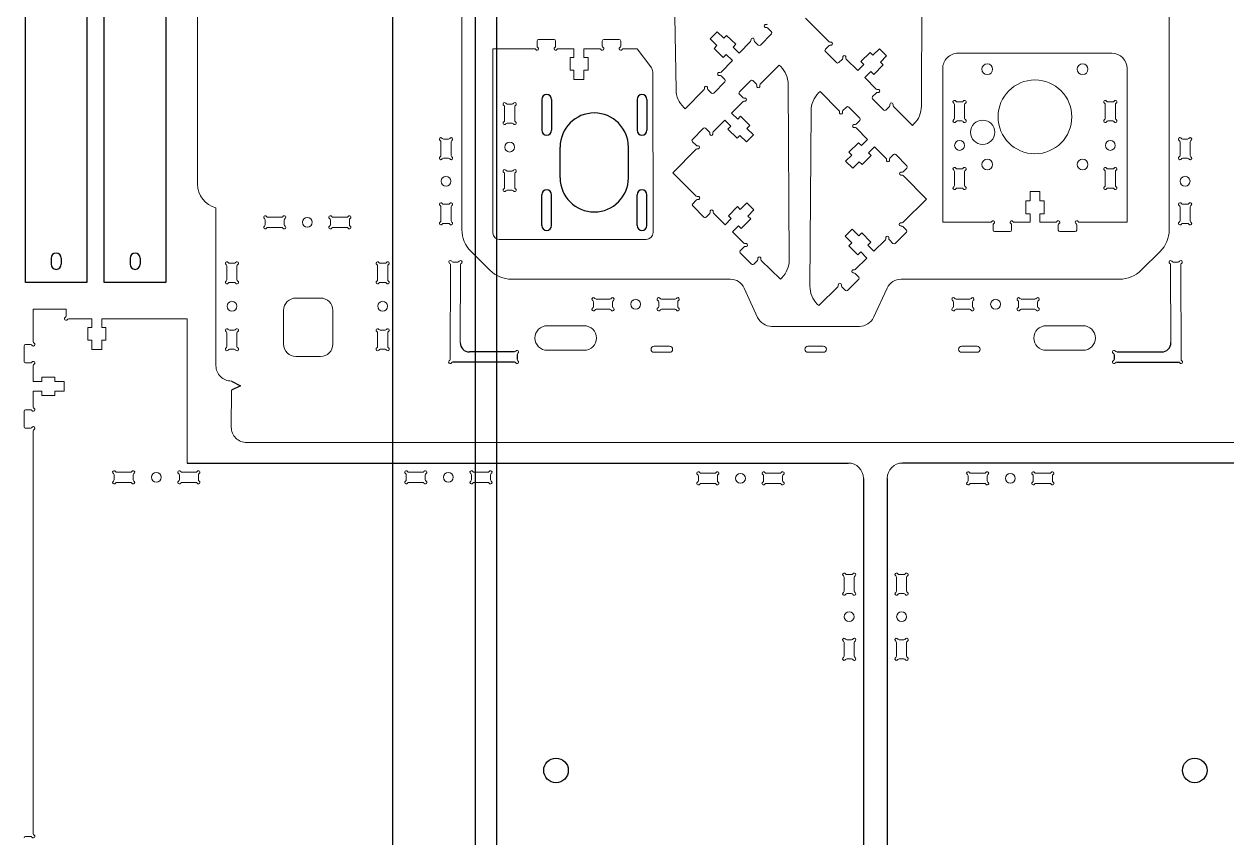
# Model space of a CAD drawing. Header units: millimetres. Extents: x 758 to 1394, y -402 to 605.
# Drawn here: x 771.6 to 1162.8, y 30.8 to 295.6 of the extents above; entities that cross this region are included whole.
import ezdxf

# ---------------------------------------------------------------- set-up
doc = ezdxf.new("R2010")
doc.units = ezdxf.units.MM
doc.layers.add('Layer0', color=7, linetype='Continuous', true_color=0xffffff)

msp = doc.modelspace()

# ---------------------------------------------------------------- linework, layer by layer
at = {"color": 7, "linetype": 'Continuous', "lineweight": 15}
for p, q in [((827.998, 526.695), (827.998, 243.537)), ((913.998, 491.441), (913.998, 228.693)), ((1143.998, 228.693), (1143.998, 491.441)), ((982.722, 331.246), (983.633, 274.205)), ((1063.413, 268.857), (1063.556, 325.905)), ((1025.756, 297.476), (1033.38, 289.814)), ((1014.606, 293.14), (1013.402, 294.307)), ((938.426, 290.039), (938.426, 288.405)), ((943.926, 290.539), (938.926, 290.539)), ((944.426, 288.405), (944.426, 290.039)), ((959.626, 290.039), (959.626, 288.405)), ((965.126, 290.539), (960.126, 290.539)), ((965.626, 288.405), (965.626, 290.039)), ((994.758, 290.709), (996.985, 293.008)), ((996.913, 288.622), (994.758, 290.709)), ((996.985, 293.008), (999.14, 290.921)), ((999.14, 290.921), (1000.079, 291.89)), ((1000.079, 291.89), (1003.096, 288.968)), ((1004.168, 286.051), (1007.862, 289.865)), ((1009.118, 289.885), (1010.323, 288.718)), ((1011.048, 288.73), (1014.618, 292.415)), ((937.56, 287.539), (923.994, 287.539)), ((923.994, 287.539), (924.053, 227.539)), ((950.426, 287.539), (945.292, 287.539)), ((950.426, 284.739), (950.426, 287.539)), ((953.626, 287.539), (953.626, 284.739)), ((958.76, 287.539), (953.626, 287.539)), ((971.026, 287.539), (966.492, 287.539)), ((975.422, 281.699), (971.026, 287.539)), ((995.974, 287.652), (996.913, 288.622)), ((998.991, 284.73), (995.974, 287.652)), ((999.93, 285.7), (998.991, 284.73)), ((1001.941, 283.752), (999.93, 285.7)), ((1003.096, 288.968), (1002.157, 287.999)), ((1002.157, 287.999), (1004.168, 286.051)), ((1032.186, 286.649), (1035.805, 283.012)), ((1033.377, 288.557), (1032.188, 287.374)), ((1043.754, 283.358), (1046.731, 286.32)), ((1046.731, 286.32), (1047.654, 285.393)), ((1047.654, 285.393), (1049.78, 287.508)), ((1049.78, 287.508), (1052.096, 285.181)), ((1125.335, 286.074), (1075.335, 286.074)), ((949.151, 284.739), (950.426, 284.739)), ((949.151, 280.539), (949.151, 284.739)), ((953.626, 284.739), (955.051, 284.739)), ((955.051, 284.739), (955.051, 280.539)), ((998.247, 279.938), (1001.941, 283.752)), ((1017.147, 282.205), (1010.991, 275.978)), ((1017.648, 281.71), (1017.147, 282.205)), ((1036.531, 283.01), (1037.719, 284.193)), ((1038.976, 284.189), (1042.692, 280.455)), ((1042.692, 280.455), (1044.676, 282.43)), ((1044.676, 282.43), (1043.754, 283.358)), ((1051.022, 282.266), (1047.915, 279.175)), ((1052.096, 285.181), (1050.099, 283.194)), ((1050.099, 283.194), (1051.022, 282.266)), ((950.426, 280.539), (949.151, 280.539)), ((950.426, 277.539), (950.426, 280.539)), ((953.626, 280.539), (953.626, 277.539)), ((955.051, 280.539), (953.626, 280.539)), ((976.144, 227.775), (976.026, 279.894)), ((999.472, 277.515), (998.267, 278.682)), ((1046.992, 280.103), (1045.007, 278.128)), ((1045.007, 278.128), (1048.723, 274.393)), ((1047.915, 279.175), (1046.992, 280.103)), ((1070.335, 281.074), (1070.335, 231.074)), ((1130.335, 231.074), (1130.335, 281.074)), ((953.626, 277.539), (950.426, 277.539)), ((986.635, 267.949), (992.728, 274.239)), ((993.984, 274.259), (995.188, 273.093)), ((995.914, 273.104), (999.483, 276.79)), ((1007.816, 277.145), (1004.209, 273.497)), ((1009.734, 275.971), (1008.542, 277.15)), ((1020.409, 218.872), (1020.085, 275.919)), ((1005.413, 270.336), (1001.68, 266.56)), ((1004.213, 272.772), (1005.406, 271.593)), ((1030.459, 273.637), (1029.957, 273.142)), ((1036.612, 267.407), (1030.459, 273.637)), ((1047.53, 271.228), (1051.148, 267.592)), ((1048.72, 273.137), (1047.531, 271.954)), ((1076.599, 270.234), (1075.031, 270.234)), ((1125.639, 270.234), (1124.071, 270.234)), ((927.856, 268.671), (927.856, 264.203)), ((930.29, 269.537), (928.722, 269.537)), ((931.156, 264.203), (931.156, 268.671)), ((986.13, 268.439), (986.635, 267.949)), ((1001.68, 266.56), (1003.671, 264.592)), ((1027.517, 267.353), (1027.162, 210.306)), ((1039.061, 268.577), (1037.868, 267.399)), ((1043.392, 264.923), (1039.787, 268.573)), ((1051.874, 267.59), (1053.062, 268.772)), ((1054.319, 268.769), (1060.495, 262.562)), ((1074.165, 269.368), (1074.165, 264.9)), ((1077.465, 264.9), (1077.465, 269.368)), ((1123.205, 269.368), (1123.205, 264.9)), ((1126.505, 264.9), (1126.505, 269.368)), ((928.722, 263.337), (930.29, 263.337)), ((999.43, 264.285), (995.696, 260.509)), ((1001.421, 262.316), (999.43, 264.285)), ((1000.472, 261.356), (1001.421, 262.316)), ((1003.671, 264.592), (1004.62, 265.552)), ((1004.62, 265.552), (1007.606, 262.599)), ((1007.606, 262.599), (1006.657, 261.639)), ((1042.194, 263.019), (1043.387, 264.197)), ((1060.495, 262.562), (1060.995, 263.059)), ((1075.031, 264.034), (1076.599, 264.034)), ((1124.071, 264.034), (1125.639, 264.034)), ((992.522, 261.677), (988.915, 258.029)), ((994.44, 260.502), (993.248, 261.681)), ((1003.458, 258.403), (1000.472, 261.356)), ((1004.407, 259.363), (1003.458, 258.403)), ((1006.541, 257.254), (1004.407, 259.363)), ((1008.791, 259.53), (1006.541, 257.254)), ((1006.657, 261.639), (1008.791, 259.53)), ((1045.888, 258.014), (1042.187, 261.762)), ((907.174, 257.275), (907.174, 252.807)), ((909.607, 258.141), (908.04, 258.141)), ((910.473, 252.807), (910.473, 257.275)), ((990.118, 254.867), (982.519, 247.181)), ((988.919, 257.303), (990.111, 256.124)), ((1039.859, 253.898), (1042.977, 256.977)), ((1042.977, 256.977), (1043.896, 256.046)), ((1043.896, 256.046), (1045.888, 258.014)), ((1048.196, 255.678), (1046.203, 253.71)), ((1051.897, 251.93), (1048.196, 255.678)), ((1147.524, 257.275), (1147.524, 252.807)), ((1149.957, 258.141), (1148.39, 258.141)), ((1150.823, 252.807), (1150.823, 257.275)), ((908.04, 251.941), (909.607, 251.941)), ((1038.773, 250.987), (1040.778, 252.967)), ((1041.081, 248.651), (1038.773, 250.987)), ((1040.778, 252.967), (1039.859, 253.898)), ((1043.215, 250.759), (1041.081, 248.651)), ((1044.134, 249.828), (1043.215, 250.759)), ((1047.123, 252.779), (1044.134, 249.828)), ((1046.203, 253.71), (1047.123, 252.779)), ((1054.347, 253.1), (1053.154, 251.922)), ((1058.678, 249.445), (1055.072, 253.096)), ((1148.39, 251.941), (1149.957, 251.941)), ((927.856, 246.874), (927.856, 242.406)), ((930.29, 247.74), (928.722, 247.74)), ((931.156, 242.406), (931.156, 246.874)), ((982.519, 247.181), (990.205, 239.582)), ((1057.48, 247.542), (1058.673, 248.72)), ((1074.165, 247.572), (1074.165, 243.104)), ((1076.599, 248.438), (1075.031, 248.438)), ((1077.465, 243.104), (1077.465, 247.572)), ((1123.205, 247.572), (1123.205, 243.104)), ((1125.639, 248.438), (1124.071, 248.438)), ((1126.505, 243.104), (1126.505, 247.572)), ((1065.067, 238.594), (1057.472, 246.285)), ((928.722, 241.54), (930.29, 241.54)), ((1075.031, 242.238), (1076.599, 242.238)), ((1098.735, 241.074), (1101.935, 241.074)), ((1098.735, 238.074), (1098.735, 241.074)), ((1101.935, 241.074), (1101.935, 238.074)), ((1124.071, 242.238), (1125.639, 242.238)), ((833.998, 235.791), (833.998, 184.441)), ((907.174, 236.075), (907.174, 231.607)), ((909.607, 236.941), (908.04, 236.941)), ((910.473, 231.607), (910.473, 236.075)), ((990.212, 238.325), (989.033, 237.133)), ((989.037, 236.407), (992.686, 232.8)), ((1000.631, 233.211), (1003.584, 236.197)), ((1003.584, 236.197), (1004.514, 235.278)), ((1004.514, 235.278), (1006.624, 237.411)), ((1006.624, 237.411), (1008.959, 235.102)), ((1008.959, 235.102), (1006.978, 233.099)), ((1057.377, 230.999), (1065.067, 238.594)), ((1097.385, 238.074), (1098.735, 238.074)), ((1097.385, 233.874), (1097.385, 238.074)), ((1101.935, 238.074), (1103.285, 238.074)), ((1103.285, 238.074), (1103.285, 233.874)), ((1147.524, 236.075), (1147.524, 231.607)), ((1149.957, 236.941), (1148.39, 236.941)), ((1150.823, 231.607), (1150.823, 236.075)), ((849.998, 230.302), (849.998, 231.87)), ((850.864, 232.736), (855.332, 232.736)), ((856.198, 231.87), (856.198, 230.302)), ((871.198, 230.302), (871.198, 231.87)), ((872.064, 232.736), (876.532, 232.736)), ((877.398, 231.87), (877.398, 230.302)), ((993.411, 232.804), (994.59, 233.997)), ((995.847, 234.004), (999.593, 230.3)), ((999.593, 230.3), (1001.561, 232.291)), ((1001.561, 232.291), (1000.631, 233.211)), ((1007.908, 232.179), (1004.827, 229.063)), ((1006.978, 233.099), (1007.908, 232.179)), ((1070.335, 231.074), (1085.869, 231.074)), ((1093.601, 231.074), (1098.735, 231.074)), ((1098.735, 233.874), (1097.385, 233.874)), ((1098.735, 231.074), (1098.735, 233.874)), ((1101.935, 233.874), (1101.935, 231.074)), ((1103.285, 233.874), (1101.935, 233.874)), ((1101.935, 231.074), (1107.069, 231.074)), ((1114.801, 231.074), (1130.335, 231.074)), ((855.332, 229.436), (850.864, 229.436)), ((876.532, 229.436), (872.064, 229.436)), ((908.04, 230.741), (909.607, 230.741)), ((1003.896, 229.982), (1001.928, 227.991)), ((1001.928, 227.991), (1005.674, 224.288)), ((1004.827, 229.063), (1003.896, 229.982)), ((1038.651, 226.56), (1040.928, 228.808)), ((1040.928, 228.808), (1043.036, 226.674)), ((1043.036, 226.674), (1043.996, 227.622)), ((1043.996, 227.622), (1046.947, 224.634)), ((1054.893, 224.219), (1058.543, 227.824)), ((1058.547, 228.55), (1057.369, 229.743)), ((1086.735, 230.208), (1086.735, 228.574)), ((1087.235, 228.074), (1092.235, 228.074)), ((1092.735, 228.574), (1092.735, 230.208)), ((1107.935, 230.208), (1107.935, 228.574)), ((1108.435, 228.074), (1113.435, 228.074)), ((1113.935, 228.574), (1113.935, 230.208)), ((1148.39, 230.741), (1149.957, 230.741)), ((926.053, 225.539), (973.908, 225.539)), ((1005.681, 223.031), (1004.502, 221.839)), ((1040.759, 224.425), (1038.651, 226.56)), ((1039.798, 223.477), (1040.759, 224.425)), ((1042.75, 220.488), (1039.798, 223.477)), ((1046.947, 224.634), (1045.987, 223.685)), ((1045.987, 223.685), (1047.954, 221.693)), ((1047.954, 221.693), (1051.732, 225.424)), ((1052.989, 225.416), (1054.167, 224.224)), ((916.933, 221.617), (923.071, 215.489)), ((1004.506, 221.113), (1008.154, 217.506)), ((1041.9, 215.714), (1045.678, 219.445)), ((1043.71, 221.437), (1042.75, 220.488)), ((1045.678, 219.445), (1043.71, 221.437)), ((1141.064, 221.617), (1134.926, 215.489)), ((837.529, 212.405), (837.529, 216.873)), ((838.395, 217.739), (839.962, 217.739)), ((840.828, 216.873), (840.828, 212.405)), ((886.569, 212.405), (886.569, 216.873)), ((887.435, 217.739), (889.002, 217.739)), ((889.868, 216.873), (889.868, 212.405)), ((910.231, 217.275), (910.135, 186.507)), ((912.665, 218.141), (911.097, 218.141)), ((912.665, 218.141), (911.097, 218.141)), ((913.435, 191.941), (913.531, 217.275)), ((1008.88, 217.51), (1010.059, 218.702)), ((1011.315, 218.709), (1017.542, 212.553)), ((1144.555, 191.941), (1144.459, 217.275)), ((1145.325, 218.141), (1146.893, 218.141)), ((1147.759, 217.275), (1147.855, 186.507)), ((839.962, 211.539), (838.395, 211.539)), ((889.002, 211.539), (887.435, 211.539)), ((930.136, 212.566), (1001.254, 212.566)), ((1017.542, 212.553), (1018.037, 213.054)), ((1039.415, 208.933), (1043.066, 212.539)), ((1043.07, 213.264), (1041.892, 214.457)), ((1056.83, 212.566), (1127.861, 212.566)), ((1005.798, 209.653), (1010.16, 200.154)), ((1030.025, 203.986), (1036.255, 210.139)), ((1037.512, 210.131), (1038.69, 208.938)), ((1047.845, 200.128), (1052.299, 209.679)), ((867.998, 206.441), (859.998, 206.441)), ((956.773, 203.657), (956.773, 205.225)), ((957.639, 206.091), (962.107, 206.091)), ((962.973, 205.225), (962.973, 203.657)), ((977.973, 203.657), (977.973, 205.225)), ((978.839, 206.091), (983.307, 206.091)), ((984.173, 205.225), (984.173, 203.657)), ((1029.53, 204.487), (1030.025, 203.986)), ((1073.824, 203.657), (1073.824, 205.225)), ((1074.69, 206.091), (1079.157, 206.091)), ((1080.024, 205.225), (1080.024, 203.657)), ((1095.024, 203.657), (1095.024, 205.225)), ((1095.89, 206.091), (1100.357, 206.091)), ((1101.224, 205.225), (1101.224, 203.657)), ((774.576, 192.203), (774.576, 202.791)), ((774.576, 202.791), (785.226, 202.791)), ((785.226, 202.791), (785.226, 200.557)), ((786.092, 199.691), (793.626, 199.691)), ((793.626, 199.691), (793.626, 196.891)), ((796.826, 196.891), (796.826, 199.691)), ((796.826, 199.691), (824.576, 199.691)), ((824.576, 199.691), (824.576, 152.791)), ((855.998, 202.441), (855.998, 191.441)), ((871.998, 191.441), (871.998, 202.441)), ((962.107, 202.791), (957.639, 202.791)), ((983.307, 202.791), (978.839, 202.791)), ((1079.157, 202.791), (1074.69, 202.791)), ((1100.357, 202.791), (1095.89, 202.791)), ((793.626, 196.891), (792.276, 196.891)), ((792.276, 196.891), (792.276, 192.691)), ((798.176, 196.891), (796.826, 196.891)), ((798.176, 192.691), (798.176, 196.891)), ((838.395, 195.986), (839.962, 195.986)), ((887.435, 195.986), (889.002, 195.986)), ((953.732, 197.441), (941.472, 197.441)), ((1014.704, 197.241), (1043.313, 197.241)), ((1116.353, 197.441), (1103.998, 197.441)), ((792.276, 192.691), (793.626, 192.691)), ((793.626, 192.691), (793.626, 189.691)), ((796.826, 189.691), (796.826, 192.691)), ((796.826, 192.691), (798.176, 192.691)), ((837.529, 190.652), (837.529, 195.12)), ((840.828, 195.12), (840.828, 190.652)), ((886.569, 190.652), (886.569, 195.12)), ((889.868, 195.12), (889.868, 190.652)), ((771.576, 185.837), (771.576, 190.837)), ((772.076, 191.337), (773.71, 191.337)), ((793.626, 189.691), (796.826, 189.691)), ((839.962, 189.786), (838.395, 189.786)), ((889.002, 189.786), (887.435, 189.786)), ((941.422, 189.441), (953.732, 189.441)), ((981.498, 190.788), (976.498, 190.788)), ((976.498, 188.788), (981.498, 188.788)), ((1031.498, 190.788), (1026.498, 190.788)), ((1026.498, 188.788), (1031.498, 188.788)), ((1081.498, 190.788), (1076.498, 190.788)), ((1076.498, 188.788), (1081.498, 188.788)), ((1103.998, 189.441), (1116.186, 189.441)), ((773.71, 185.337), (772.076, 185.337)), ((774.576, 179.337), (774.576, 184.471)), ((859.998, 187.441), (867.998, 187.441)), ((911.001, 185.641), (912.569, 185.641)), ((1146.989, 185.641), (1145.421, 185.641)), ((781.576, 180.687), (777.376, 180.687)), ((777.376, 180.687), (777.376, 179.337)), ((781.576, 179.337), (781.576, 180.687)), ((777.376, 179.337), (774.576, 179.337)), ((774.576, 171.003), (774.576, 176.137)), ((774.576, 176.137), (777.376, 176.137)), ((777.376, 176.137), (777.376, 174.787)), ((784.576, 179.337), (781.576, 179.337)), ((781.576, 174.787), (781.576, 176.137)), ((781.576, 176.137), (784.576, 176.137)), ((784.576, 176.137), (784.576, 179.337)), ((838.998, 176.441), (838.985, 164.439)), ((777.376, 174.787), (781.576, 174.787)), ((771.576, 164.637), (771.576, 169.637)), ((772.076, 170.137), (773.71, 170.137)), ((773.71, 164.137), (772.076, 164.137)), ((774.576, 32.203), (774.576, 163.271)), ((843.985, 159.439), (1213.953, 159.512)), ((800.876, 148.925), (800.876, 147.357)), ((806.21, 149.791), (801.742, 149.791)), ((807.076, 147.357), (807.076, 148.925)), ((822.076, 148.925), (822.076, 147.357)), ((827.41, 149.791), (822.942, 149.791)), ((828.276, 147.357), (828.276, 148.925)), ((895.876, 148.925), (895.876, 147.357)), ((901.21, 149.791), (896.742, 149.791)), ((902.076, 147.357), (902.076, 148.925)), ((917.076, 148.925), (917.076, 147.357)), ((922.41, 149.791), (917.942, 149.791)), ((923.276, 147.357), (923.276, 148.925)), ((996.21, 149.441), (991.742, 149.441)), ((1017.41, 149.441), (1012.942, 149.441)), ((1079.476, 149.441), (1083.944, 149.441)), ((1100.676, 149.441), (1105.144, 149.441)), ((801.742, 146.491), (806.21, 146.491)), ((822.942, 146.491), (827.41, 146.491)), ((896.742, 146.491), (901.21, 146.491)), ((917.942, 146.491), (922.41, 146.491)), ((990.876, 148.575), (990.876, 147.007)), ((991.742, 146.141), (996.21, 146.141)), ((997.076, 147.007), (997.076, 148.575)), ((1012.076, 148.575), (1012.076, 147.007)), ((1012.942, 146.141), (1017.41, 146.141)), ((1018.276, 147.007), (1018.276, 148.575)), ((1078.61, 147.007), (1078.61, 148.575)), ((1083.944, 146.141), (1079.476, 146.141)), ((1084.81, 148.575), (1084.81, 147.007)), ((1099.81, 147.007), (1099.81, 148.575)), ((1105.144, 146.141), (1100.676, 146.141)), ((1106.01, 148.575), (1106.01, 147.007)), ((1038.276, 115.625), (1038.276, 111.157)), ((1040.71, 116.491), (1039.142, 116.491)), ((1041.576, 111.157), (1041.576, 115.625)), ((1055.31, 111.157), (1055.31, 115.625)), ((1056.176, 116.491), (1057.743, 116.491)), ((1058.61, 115.625), (1058.61, 111.157)), ((1039.142, 110.291), (1040.71, 110.291)), ((1057.743, 110.291), (1056.176, 110.291)), ((1038.276, 94.425), (1038.276, 89.957)), ((1040.71, 95.291), (1039.142, 95.291)), ((1041.576, 89.957), (1041.576, 94.425)), ((1055.31, 89.957), (1055.31, 94.425)), ((1056.176, 95.291), (1057.743, 95.291)), ((1058.61, 94.425), (1058.61, 89.957)), ((1039.142, 89.091), (1040.71, 89.091)), ((1057.743, 89.091), (1056.176, 89.091)), ((772.076, 31.337), (773.71, 31.337))]:
    msp.add_line(p, q, dxfattribs=at)
at = {"linetype": 'ByBlock'}
for p, q in [((939.926, 271.039), (939.926, 261.036)), ((939.926, 271.039), (939.926, 261.036)), ((943.126, 271.039), (943.126, 261.036)), ((943.126, 271.039), (943.126, 261.036)), ((970.926, 271.039), (970.926, 261.036)), ((970.926, 271.039), (970.926, 261.036)), ((974.126, 271.039), (974.126, 261.036)), ((974.126, 271.039), (974.126, 261.036)), ((945.926, 245.539), (945.926, 255.539)), ((945.926, 245.539), (945.926, 255.539)), ((968.126, 245.539), (968.126, 255.539)), ((968.126, 245.539), (968.126, 255.539)), ((939.926, 230.039), (939.926, 240.042)), ((939.926, 230.039), (939.926, 240.042)), ((943.126, 230.039), (943.126, 240.042)), ((943.126, 230.039), (943.126, 240.042)), ((970.926, 230.039), (970.926, 240.042)), ((970.926, 230.039), (970.926, 240.042)), ((974.126, 230.039), (974.126, 240.042)), ((974.126, 230.039), (974.126, 240.042))]:
    msp.add_line(p, q, dxfattribs=at)
for p, q in [((931.069, 188.941), (916.435, 188.941)), ((1126.921, 188.941), (1141.555, 188.941)), ((931.069, 185.641), (911.001, 185.641)), ((1126.921, 185.641), (1146.989, 185.641)), ((838.998, 179.441), (841.998, 177.941)), ((841.998, 177.941), (838.998, 176.441)), ((824.576, 152.791), (1039.576, 152.791)), ((1272.31, 152.791), (1057.31, 152.791)), ((1044.576, 147.791), (1044.576, -117.926)), ((1052.31, 147.791), (1052.31, -117.926))]:
    msp.add_line(p, q)
at = {"color": 7, "linetype": 'Continuous', "lineweight": 15}
for centre, radius in [((1084.835, 280.874), 1.75), ((1115.835, 280.874), 1.75), ((1100.335, 265.374), 12), ((1083.335, 260.374), 3.95), ((929.506, 255.539), 1.6), ((1075.815, 256.074), 1.6), ((1124.855, 256.074), 1.6), ((1084.835, 249.874), 1.75), ((1115.835, 249.874), 1.75), ((908.824, 244.441), 1.6), ((1149.174, 244.441), 1.6), ((863.698, 231.086), 1.6), ((839.178, 203.784), 1.6), ((888.218, 203.784), 1.6), ((970.473, 204.441), 1.6), ((1087.524, 204.441), 1.6), ((814.576, 148.141), 1.6), ((909.576, 148.141), 1.6), ((1004.576, 147.791), 1.6), ((1092.31, 147.791), 1.6), ((1039.926, 102.791), 1.6), ((1056.96, 102.791), 1.6)]:
    msp.add_circle(centre, radius, dxfattribs=at)
for centre, radius, start, end in [((1012.763, 294.925), 0.513, 75.91466, 285.91428), ((1013.013, 295.92), 0.513, 255.91455, 315.91427), ((1013.045, 293.938), 0.513, 45.91435, 105.91435), ((938.926, 290.039), 0.5, 89.99977, 179.99955), ((943.926, 290.039), 0.5, 359.99996, 89.99996), ((960.126, 290.039), 0.5, 90.00002, 179.99908), ((965.126, 290.039), 0.5, 0, 90), ((1007.493, 290.221), 0.513, 315.91445, 15.91445), ((1008.48, 290.503), 0.513, 345.91457, 195.9145), ((1009.475, 290.253), 0.513, 165.91465, 225.91449), ((1014.249, 292.772), 0.513, 315.91445, 45.91445), ((1033.744, 290.175), 0.513, 224.85634, 284.85634), ((1034.007, 289.184), 0.513, 254.85666, 104.85627), ((937.56, 287.039), 0.5, 30.0002, 90), ((938.426, 287.539), 0.5, 210.00024, 59.99993), ((938.926, 288.405), 0.5, 180.00005, 240), ((944.426, 287.539), 0.5, 120.00008, 330.0001), ((943.926, 288.405), 0.5, 300.00016, 359.99996), ((945.292, 287.039), 0.5, 89.99996, 149.99996), ((958.76, 287.039), 0.5, 30.00019, 89.99996), ((959.626, 287.539), 0.5, 210.00023, 59.99993), ((960.126, 288.405), 0.5, 180.00004, 240), ((965.626, 287.539), 0.5, 120.00012, 330.00013), ((965.126, 288.405), 0.5, 300.0002, 0), ((966.492, 287.039), 0.5, 89.99993, 150), ((1010.68, 289.087), 0.513, 225.91445, 315.91445), ((1032.55, 287.011), 0.513, 134.85634, 224.85634), ((1033.739, 288.193), 0.513, 74.85654, 134.85638), ((1075.335, 281.074), 5, 89.99998, 180.00006), ((1125.335, 281.074), 5, 0.00002, 89.99994), ((973.026, 279.894), 3, 359.99996, 36.97485), ((1011.877, 275.872), 8.209, 0.32488, 45.32487), ((1036.169, 283.374), 0.513, 224.85624, 314.85624), ((1037.357, 284.556), 0.513, 314.85638, 14.85638), ((1038.349, 284.819), 0.513, 344.85669, 194.85631), ((1039.34, 284.551), 0.513, 164.85658, 224.85641), ((997.629, 279.3), 0.513, 75.91466, 285.91428), ((997.879, 280.295), 0.513, 255.91455, 315.91438), ((997.91, 278.313), 0.513, 45.91435, 105.91435), ((991.841, 274.336), 8.209, 180.91447, 225.91446), ((992.359, 274.596), 0.513, 315.91445, 15.91445), ((993.346, 274.878), 0.513, 345.91457, 195.9145), ((994.341, 274.628), 0.513, 165.91465, 225.91449), ((999.115, 277.147), 0.513, 315.91445, 45.91429), ((1008.181, 276.785), 0.513, 45.32486, 135.32486), ((1009.373, 275.606), 0.513, 345.32506, 45.3249), ((1010.366, 275.346), 0.513, 165.32498, 15.32491), ((1011.356, 275.617), 0.513, 135.32486, 195.32486), ((1049.087, 274.755), 0.513, 224.85634, 284.85634), ((1049.35, 273.763), 0.513, 254.85646, 104.85639), ((927.856, 269.537), 0.5, 30.00024, 239.99993), ((931.156, 269.537), 0.5, 300.00035, 150.00004), ((995.545, 273.461), 0.513, 225.91445, 315.91445), ((1004.574, 273.137), 0.513, 135.32486, 225.3247), ((1005.766, 271.958), 0.513, 225.32476, 285.32476), ((1005.777, 269.975), 0.513, 75.32496, 135.3248), ((1006.037, 270.968), 0.513, 255.32507, 105.32469), ((1035.726, 267.302), 8.209, 134.64312, 179.64312), ((1047.893, 271.59), 0.513, 134.85634, 224.85634), ((1049.082, 272.773), 0.513, 74.85654, 134.85638), ((1074.165, 270.234), 0.5, 30.00035, 240.00004), ((1075.031, 270.734), 0.5, 210.00031, 270.00011), ((1076.599, 270.734), 0.5, 269.99993, 330), ((1077.465, 270.234), 0.5, 300.00012, 150.00013), ((1123.205, 270.234), 0.5, 30.00023, 240.00024), ((1124.071, 270.734), 0.5, 210.00031, 270.00011), ((1125.639, 270.734), 0.5, 270.00005, 330), ((1126.505, 270.234), 0.5, 300.00012, 150.00013), ((927.356, 268.671), 0.5, 0.00005, 60), ((928.722, 270.037), 0.5, 210.0002, 270), ((930.29, 270.037), 0.5, 270.00016, 330.00011), ((931.656, 268.671), 0.5, 119.99947, 179.99969), ((1036.247, 267.046), 0.513, 344.64334, 44.64317), ((1037.236, 266.775), 0.513, 164.64345, 14.64307), ((1038.229, 267.034), 0.513, 134.64314, 194.64314), ((1039.422, 268.212), 0.513, 44.64301, 134.64301), ((1051.512, 267.953), 0.513, 224.85624, 314.85624), ((1052.7, 269.136), 0.513, 314.85636, 14.85636), ((1053.692, 269.399), 0.513, 344.85668, 194.8563), ((1054.683, 269.131), 0.513, 164.85656, 224.8564), ((1055.205, 268.878), 8.209, 314.85635, 359.85635), ((1073.665, 269.368), 0.5, 0.00016, 60.00011), ((1077.965, 269.368), 0.5, 120.0002, 180), ((1122.705, 269.368), 0.5, 0.00016, 60.00011), ((1127.005, 269.368), 0.5, 120.0002, 180), ((927.856, 263.337), 0.5, 120.00024, 329.99993), ((927.356, 264.203), 0.5, 300.0002, 0), ((928.722, 262.837), 0.5, 90.00005, 150), ((930.29, 262.837), 0.5, 30.00031, 90.00011), ((931.156, 263.337), 0.5, 210.00023, 60.00024), ((931.656, 264.203), 0.5, 180.00004, 240.00011), ((1041.562, 262.394), 0.513, 74.64323, 284.64316), ((1041.834, 263.384), 0.513, 254.64332, 314.64315), ((1043.027, 264.562), 0.513, 314.64312, 44.64312), ((1074.165, 264.034), 0.5, 120.00035, 330.00004), ((1073.665, 264.9), 0.5, 299.99947, 359.99969), ((1075.031, 263.534), 0.5, 90.00004, 150.00011), ((1076.599, 263.534), 0.5, 30.0002, 90), ((1077.465, 264.034), 0.5, 210.00024, 59.99993), ((1077.965, 264.9), 0.5, 179.99993, 240), ((1123.205, 264.034), 0.5, 120.00035, 330.00004), ((1122.705, 264.9), 0.5, 299.99947, 359.99969), ((1124.071, 263.534), 0.5, 90.00016, 150.00011), ((1125.639, 263.534), 0.5, 30.0002, 90), ((1126.505, 264.034), 0.5, 210.00024, 59.99993), ((1127.005, 264.9), 0.5, 179.99993, 240), ((907.174, 258.141), 0.5, 29.99996, 239.99965), ((908.04, 258.641), 0.5, 209.99989, 269.99984), ((909.607, 258.641), 0.5, 269.99989, 329.99969), ((910.473, 258.141), 0.5, 299.99976, 149.99977), ((992.887, 261.316), 0.513, 45.32486, 135.32486), ((994.079, 260.137), 0.513, 345.32506, 45.3249), ((995.072, 259.877), 0.513, 165.32498, 15.32491), ((996.061, 260.148), 0.513, 135.32486, 195.32486), ((1041.822, 261.402), 0.513, 44.64312, 104.64312), ((1147.524, 258.141), 0.5, 29.99996, 239.99965), ((1148.39, 258.641), 0.5, 209.99989, 269.99996), ((1149.957, 258.641), 0.5, 269.99989, 329.99969), ((1150.823, 258.141), 0.5, 299.99996, 149.99965), ((906.674, 257.275), 0.5, 359.99989, 59.99969), ((910.973, 257.275), 0.5, 119.99989, 179.99984), ((989.28, 257.668), 0.513, 135.32486, 225.32486), ((990.472, 256.489), 0.513, 225.32476, 285.32476), ((990.483, 254.507), 0.513, 75.32496, 135.32468), ((990.743, 255.499), 0.513, 255.32507, 105.32469), ((1147.024, 257.275), 0.5, 359.99989, 59.99969), ((1151.323, 257.275), 0.5, 119.99989, 179.99984), ((907.174, 251.941), 0.5, 120.00007, 329.99976), ((906.674, 252.807), 0.5, 300, 0.00007), ((908.04, 251.441), 0.5, 90, 149.9998), ((909.607, 251.441), 0.5, 29.9996, 89.99932), ((910.473, 251.941), 0.5, 210.00003, 59.99972), ((910.973, 252.807), 0.5, 179.99996, 239.99976), ((1051.532, 251.569), 0.513, 344.64335, 44.64319), ((1052.522, 251.297), 0.513, 164.64347, 14.64308), ((1053.514, 251.557), 0.513, 134.64315, 194.64315), ((1054.707, 252.735), 0.513, 44.64301, 134.64301), ((1147.524, 251.941), 0.5, 120.00007, 329.99976), ((1147.024, 252.807), 0.5, 300, 0.00007), ((1148.39, 251.441), 0.5, 90, 149.9998), ((1149.957, 251.441), 0.5, 29.9996, 89.99944), ((1150.823, 251.941), 0.5, 210.00003, 59.99972), ((1151.323, 252.807), 0.5, 179.99996, 239.99976), ((927.856, 247.74), 0.5, 30.00024, 239.99993), ((927.356, 246.874), 0.5, 359.99993, 60), ((928.722, 248.24), 0.5, 210.0002, 270), ((930.29, 248.24), 0.5, 270.00016, 330.00011), ((931.156, 247.74), 0.5, 300.00035, 150.00004), ((931.656, 246.874), 0.5, 119.99947, 179.99969), ((1056.848, 246.917), 0.513, 74.64343, 284.64305), ((1057.12, 247.907), 0.513, 254.64332, 314.64315), ((1058.313, 249.085), 0.513, 314.64312, 44.64312), ((1074.165, 248.438), 0.5, 30.00035, 240.00004), ((1073.665, 247.572), 0.5, 0.00004, 60.00011), ((1075.031, 248.938), 0.5, 210.00031, 270.00011), ((1076.599, 248.938), 0.5, 269.99993, 330), ((1077.465, 248.438), 0.5, 300.00024, 149.99993), ((1077.965, 247.572), 0.5, 120.0002, 180), ((1123.205, 248.438), 0.5, 30.00023, 240.00024), ((1122.705, 247.572), 0.5, 0.00004, 60.00011), ((1124.071, 248.938), 0.5, 210.00031, 270.00011), ((1125.639, 248.938), 0.5, 270.00005, 330), ((1126.505, 248.438), 0.5, 300.00024, 149.99993), ((1127.005, 247.572), 0.5, 120.0002, 180), ((835.998, 243.537), 8, 180.00002, 255.52244), ((1057.107, 245.924), 0.513, 44.64312, 104.64312), ((1074.165, 242.238), 0.5, 120.00035, 330.00004), ((1073.665, 243.104), 0.5, 299.99947, 359.99969), ((1077.465, 242.238), 0.5, 210.00024, 59.99993), ((1077.965, 243.104), 0.5, 180.00005, 240), ((1123.205, 242.238), 0.5, 120.00035, 330.00004), ((1122.705, 243.104), 0.5, 299.99947, 359.99969), ((1126.505, 242.238), 0.5, 210.00024, 59.99993), ((1127.005, 243.104), 0.5, 180.00005, 240), ((927.856, 241.54), 0.5, 120.00012, 330.00013), ((927.356, 242.406), 0.5, 300.0002, 0), ((928.722, 241.04), 0.5, 90.00005, 150), ((930.29, 241.04), 0.5, 30.00031, 90.00011), ((931.156, 241.54), 0.5, 210.00023, 60.00024), ((931.656, 242.406), 0.5, 180.00016, 240.00011), ((990.566, 239.947), 0.513, 225.32486, 285.32486), ((990.837, 238.957), 0.513, 255.32518, 105.32479), ((1075.031, 241.738), 0.5, 90.00004, 150.00011), ((1076.599, 241.738), 0.5, 30.0002, 90), ((1124.071, 241.738), 0.5, 90.00016, 150.00011), ((1125.639, 241.738), 0.5, 30.0002, 90), ((907.174, 236.941), 0.5, 30.00017, 239.99987), ((906.674, 236.075), 0.5, 0.00011, 59.99991), ((908.04, 237.441), 0.5, 210.00011, 270.00006), ((909.607, 237.441), 0.5, 270, 329.9998), ((910.473, 236.941), 0.5, 299.99987, 149.99988), ((910.973, 236.075), 0.5, 120, 180.00007), ((989.398, 236.772), 0.513, 135.32486, 225.32486), ((990.577, 237.964), 0.513, 75.32506, 135.3249), ((995.215, 234.628), 0.513, 345.32521, 195.32483), ((1147.524, 236.941), 0.5, 29.99996, 239.99965), ((1147.024, 236.075), 0.5, 359.99989, 59.99969), ((1148.39, 237.441), 0.5, 209.99989, 269.99996), ((1149.957, 237.441), 0.5, 269.99989, 329.99969), ((1150.823, 236.941), 0.5, 299.99996, 149.99965), ((1151.323, 236.075), 0.5, 119.99989, 179.99996), ((849.998, 232.736), 0.5, 30.00024, 239.99993), ((849.498, 231.87), 0.5, 0.00005, 60), ((850.864, 233.236), 0.5, 210.0002, 270), ((855.332, 233.236), 0.5, 270.00005, 330), ((856.198, 232.736), 0.5, 300.00012, 150.00013), ((856.698, 231.87), 0.5, 120.0002, 180), ((871.198, 232.736), 0.5, 30.00012, 240.00013), ((870.698, 231.87), 0.5, 0.00005, 60), ((872.064, 233.236), 0.5, 210.0002, 270), ((876.532, 233.236), 0.5, 269.99993, 330), ((877.398, 232.736), 0.5, 300.00012, 150.00013), ((877.898, 231.87), 0.5, 120.0002, 180), ((907.174, 230.741), 0.5, 120.00017, 329.99987), ((906.674, 231.607), 0.5, 300.00011, 0.00006), ((910.473, 230.741), 0.5, 209.99994, 59.99995), ((910.973, 231.607), 0.5, 180.00007, 239.99987), ((993.046, 233.165), 0.513, 225.32476, 315.32476), ((994.225, 234.357), 0.513, 315.3249, 15.3249), ((996.207, 234.369), 0.513, 165.3251, 225.32493), ((1056.745, 230.375), 0.513, 74.64333, 284.64294), ((1057.017, 231.364), 0.513, 254.64321, 314.64293), ((1085.869, 231.574), 0.5, 270, 330), ((1086.735, 231.074), 0.5, 300.00012, 150.00005), ((1092.735, 231.074), 0.5, 30.00015, 240.00008), ((1093.601, 231.574), 0.5, 210.00023, 269.99996), ((1107.069, 231.574), 0.5, 270, 330), ((1107.935, 231.074), 0.5, 300.00032, 149.99993), ((1113.935, 231.074), 0.5, 30.00013, 240.00006), ((1114.801, 231.574), 0.5, 210.00021, 270.00005), ((1147.524, 230.741), 0.5, 120.00007, 329.99976), ((1147.024, 231.607), 0.5, 300, 359.99995), ((1150.823, 230.741), 0.5, 209.99983, 59.99984), ((1151.323, 231.607), 0.5, 179.99996, 239.99976), ((849.998, 229.436), 0.5, 120.00035, 330.00004), ((849.498, 230.302), 0.5, 300.00031, 0.00011), ((850.864, 228.936), 0.5, 90.00004, 150.00011), ((855.332, 228.936), 0.5, 29.99947, 89.99969), ((856.198, 229.436), 0.5, 210.00023, 60.00024), ((856.698, 230.302), 0.5, 180.00016, 240.00011), ((871.198, 229.436), 0.5, 120.00035, 330.00004), ((870.698, 230.302), 0.5, 300.00031, 0.00011), ((872.064, 228.936), 0.5, 90.00016, 150.00011), ((876.532, 228.936), 0.5, 29.99947, 89.99969), ((877.398, 229.436), 0.5, 210.00035, 60.00004), ((877.898, 230.302), 0.5, 180.00016, 240.00011), ((908.04, 230.241), 0.5, 90.00011, 149.99991), ((909.607, 230.241), 0.5, 29.99993, 89.99935), ((923.998, 228.693), 10, 180, 225.04588), ((926.053, 227.539), 2, 179.99996, 269.99996), ((973.908, 227.775), 2.236, 269.99996, 359.99996), ((1057.004, 229.382), 0.513, 44.64301, 104.64301), ((1058.182, 228.189), 0.513, 314.64312, 44.64312), ((1087.235, 230.208), 0.5, 120.0002, 179.99992), ((1087.235, 228.574), 0.5, 180, 270), ((1092.235, 228.574), 0.5, 269.99989, 359.99989), ((1092.235, 230.208), 0.5, 0.00003, 60.00003), ((1108.435, 230.208), 0.5, 120.0002, 179.99992), ((1108.435, 228.574), 0.5, 180, 270), ((1113.435, 228.574), 0.5, 269.99989, 359.99989), ((1113.435, 230.208), 0.5, 0.00001, 60.00001), ((1133.998, 228.693), 10, 314.95417, 0), ((1148.39, 230.241), 0.5, 90, 149.9998), ((1149.957, 230.241), 0.5, 29.9996, 89.99944), ((1006.034, 224.652), 0.513, 225.32486, 285.32486), ((1006.046, 222.67), 0.513, 75.32506, 135.3249), ((1006.306, 223.663), 0.513, 255.32498, 105.32491), ((1051.372, 225.789), 0.513, 314.64312, 14.64312), ((1052.364, 226.049), 0.513, 344.64323, 194.64316), ((1053.354, 225.777), 0.513, 164.64332, 224.64315), ((1054.532, 224.584), 0.513, 224.64312, 314.64312), ((1004.867, 221.478), 0.513, 135.32486, 225.32486), ((1009.694, 219.063), 0.513, 315.32488, 15.32488), ((1010.684, 219.334), 0.513, 345.3252, 195.32481), ((1011.676, 219.074), 0.513, 165.32508, 225.32492), ((837.529, 217.739), 0.5, 30.00035, 240.00004), ((837.029, 216.873), 0.5, 0.00016, 60.00011), ((838.395, 218.239), 0.5, 210.00031, 270.00011), ((839.962, 218.239), 0.5, 270.00004, 330.00011), ((840.828, 217.739), 0.5, 300.00023, 150.00024), ((841.328, 216.873), 0.5, 120.00031, 180.00011), ((886.569, 217.739), 0.5, 30.00035, 240.00004), ((886.069, 216.873), 0.5, 0.00016, 60.00011), ((887.435, 218.239), 0.5, 210.00031, 270.00011), ((889.002, 218.239), 0.5, 270.00004, 330.00011), ((889.868, 217.739), 0.5, 300.00023, 150.00024), ((890.368, 216.873), 0.5, 120.00031, 180.00011), ((910.231, 218.141), 0.5, 29.99976, 239.99977), ((909.731, 217.275), 0.5, 359.99989, 59.99969), ((911.097, 218.641), 0.5, 209.99989, 269.99996), ((912.665, 218.641), 0.5, 269.99989, 329.99969), ((913.531, 218.141), 0.5, 299.99996, 149.99965), ((914.031, 217.275), 0.5, 119.99989, 179.99984), ((930.136, 222.566), 10, 225.04588, 270), ((1008.515, 217.871), 0.513, 225.32476, 315.32476), ((1012.2, 218.825), 8.209, 315.32487, 0.32487), ((1041.268, 215.089), 0.513, 74.64333, 284.64294), ((1041.539, 216.079), 0.513, 254.64321, 314.64305), ((1127.861, 222.566), 10, 270, 314.95417), ((1144.459, 218.141), 0.5, 30.00035, 240.00004), ((1143.959, 217.275), 0.5, 0.00016, 60.00011), ((1145.325, 218.641), 0.5, 210.00031, 270.00011), ((1146.893, 218.641), 0.5, 270.00004, 330.00011), ((1147.759, 218.141), 0.5, 300.00023, 150.00024), ((1148.259, 217.275), 0.5, 120.00031, 180.00011), ((837.529, 211.539), 0.5, 120.00016, 330.00017), ((837.029, 212.405), 0.5, 300.00024, 0.00004), ((838.395, 211.039), 0.5, 89.99997, 150.00004), ((839.962, 211.039), 0.5, 30.00056, 89.99977), ((840.828, 211.539), 0.5, 210.00024, 59.99993), ((841.328, 212.405), 0.5, 180.00005, 240), ((886.569, 211.539), 0.5, 120.00016, 330.00017), ((886.069, 212.405), 0.5, 300.00024, 0.00004), ((887.435, 211.039), 0.5, 89.99997, 150.00004), ((889.002, 211.039), 0.5, 30.00056, 89.99977), ((889.868, 211.539), 0.5, 210.00024, 59.99993), ((890.368, 212.405), 0.5, 180.00005, 240), ((1001.254, 207.566), 5, 24.66944, 90), ((1036.887, 210.763), 0.513, 344.64323, 194.64316), ((1041.527, 214.096), 0.513, 44.64301, 104.64301), ((1042.705, 212.904), 0.513, 314.64312, 44.64296), ((1056.83, 207.566), 5, 90, 154.99796), ((1035.37, 210.255), 8.209, 179.64313, 224.64313), ((1035.894, 210.504), 0.513, 314.64312, 14.64312), ((1037.877, 210.491), 0.513, 164.64332, 224.64315), ((1039.055, 209.298), 0.513, 224.64312, 314.64312), ((859.998, 202.441), 4, 90, 180), ((867.998, 202.441), 4, 0, 90), ((956.773, 206.091), 0.5, 30.00024, 239.99993), ((956.273, 205.225), 0.5, 0.00005, 60), ((956.273, 203.657), 0.5, 300.00031, 0.00011), ((957.639, 206.591), 0.5, 210.0002, 270), ((962.107, 206.591), 0.5, 270.00005, 330), ((962.973, 206.091), 0.5, 300.00012, 150.00013), ((963.473, 205.225), 0.5, 120.0002, 180), ((963.473, 203.657), 0.5, 180.00016, 240.00011), ((977.973, 206.091), 0.5, 30.00012, 240.00013), ((977.473, 205.225), 0.5, 0.00005, 60), ((977.473, 203.657), 0.5, 300.00031, 0.00011), ((978.839, 206.591), 0.5, 210.0002, 270), ((983.307, 206.591), 0.5, 269.99993, 330), ((984.173, 206.091), 0.5, 300.00012, 150.00013), ((984.673, 205.225), 0.5, 120.0002, 180), ((984.673, 203.657), 0.5, 180.00016, 240.00011), ((1073.824, 206.091), 0.5, 30.00024, 239.99993), ((1073.324, 205.225), 0.5, 0.00005, 60), ((1073.324, 203.657), 0.5, 300.00031, 0.00011), ((1074.69, 206.591), 0.5, 210.0002, 270), ((1079.157, 206.591), 0.5, 270.00005, 330), ((1080.024, 206.091), 0.5, 300.00012, 150.00013), ((1080.524, 205.225), 0.5, 120.0002, 180), ((1080.524, 203.657), 0.5, 180.00016, 240.00011), ((1095.024, 206.091), 0.5, 30.00012, 240.00013), ((1094.524, 205.225), 0.5, 0.00005, 60), ((1094.524, 203.657), 0.5, 300.00031, 0.00011), ((1095.89, 206.591), 0.5, 210.0002, 270), ((1100.357, 206.591), 0.5, 269.99993, 330), ((1101.224, 206.091), 0.5, 300.00012, 150.00013), ((1101.724, 205.225), 0.5, 120.0002, 180), ((1101.724, 203.657), 0.5, 180.00016, 240.00011), ((785.226, 199.691), 0.5, 120.00004, 329.99974), ((784.726, 200.557), 0.5, 299.99998, 359.99993), ((786.092, 199.191), 0.5, 90, 149.99978), ((956.773, 202.791), 0.5, 120.00035, 330.00004), ((957.639, 202.291), 0.5, 90.00004, 150.00011), ((962.107, 202.291), 0.5, 29.99947, 89.99969), ((962.973, 202.791), 0.5, 210.00023, 60.00024), ((977.973, 202.791), 0.5, 120.00035, 330.00004), ((978.839, 202.291), 0.5, 90.00016, 150.00011), ((983.307, 202.291), 0.5, 29.99947, 89.99969), ((984.173, 202.791), 0.5, 210.00035, 60.00004), ((1014.704, 202.241), 5, 204.66944, 270), ((1043.313, 202.241), 5, 270, 334.99796), ((1073.824, 202.791), 0.5, 120.00035, 330.00004), ((1074.69, 202.291), 0.5, 90.00004, 150.00011), ((1079.157, 202.291), 0.5, 29.99947, 89.99969), ((1080.024, 202.791), 0.5, 210.00023, 60.00024), ((1095.024, 202.791), 0.5, 120.00035, 330.00004), ((1095.89, 202.291), 0.5, 90.00016, 150.00011), ((1100.357, 202.291), 0.5, 29.99947, 89.99969), ((1101.224, 202.791), 0.5, 210.00035, 60.00004), ((837.529, 195.986), 0.5, 30.00035, 240.00004), ((838.395, 196.486), 0.5, 210.00031, 270.00011), ((839.962, 196.486), 0.5, 270.00004, 330.00011), ((840.828, 195.986), 0.5, 300.00035, 150.00004), ((886.569, 195.986), 0.5, 30.00035, 240.00004), ((887.435, 196.486), 0.5, 210.00031, 270.00011), ((889.002, 196.486), 0.5, 270.00004, 330.00011), ((889.868, 195.986), 0.5, 300.00035, 150.00004), ((941.732, 193.441), 4, 90, 270), ((953.732, 193.441), 4, 270, 90), ((1103.998, 193.441), 4, 90, 270), ((1115.998, 193.441), 4, 270, 90), ((774.576, 191.337), 0.5, 210.00032, 59.99993), ((775.076, 192.203), 0.5, 180, 240), ((837.029, 195.12), 0.5, 0.00016, 60.00011), ((841.328, 195.12), 0.5, 120.00031, 180.00011), ((886.069, 195.12), 0.5, 0.00016, 60.00011), ((890.368, 195.12), 0.5, 120.00031, 180.00011), ((772.076, 190.837), 0.5, 90, 180), ((773.71, 190.837), 0.5, 30.0002, 90.00004), ((837.529, 189.786), 0.5, 120.00028, 329.99997), ((837.029, 190.652), 0.5, 300.00024, 0.00004), ((838.395, 189.286), 0.5, 89.99997, 150.00004), ((839.962, 189.286), 0.5, 30.00056, 89.99977), ((840.828, 189.786), 0.5, 210.00024, 59.99993), ((841.328, 190.652), 0.5, 179.99993, 240), ((859.998, 191.441), 4, 180, 270), ((867.998, 191.441), 4, 270, 0), ((886.569, 189.786), 0.5, 120.00028, 329.99997), ((886.069, 190.652), 0.5, 300.00024, 0.00004), ((887.435, 189.286), 0.5, 89.99997, 150.00004), ((889.002, 189.286), 0.5, 30.00056, 89.99977), ((889.868, 189.786), 0.5, 210.00024, 59.99993), ((890.368, 190.652), 0.5, 179.99993, 240), ((931.069, 189.441), 0.5, 269.99957, 329.99949), ((931.935, 188.941), 0.5, 300.00024, 149.99993), ((932.435, 188.075), 0.5, 120.0002, 180), ((976.498, 189.788), 1, 90, 180), ((976.498, 189.788), 1, 180, 270), ((981.498, 189.788), 1, 360, 90), ((981.498, 189.788), 1, 270, 0), ((1026.498, 189.788), 1, 90, 180), ((1026.498, 189.788), 1, 180, 270), ((1031.498, 189.788), 1, 360, 90), ((1031.498, 189.788), 1, 270, 0), ((1076.498, 189.788), 1, 90, 180), ((1076.498, 189.788), 1, 180, 270), ((1081.498, 189.788), 1, 360, 90), ((1081.498, 189.788), 1, 270, 0), ((1126.055, 188.941), 0.5, 30.00007, 239.99976), ((1125.555, 188.075), 0.5, 0, 59.9998), ((1126.921, 189.441), 0.5, 210.00051, 270.00043), ((772.076, 185.837), 0.5, 179.99989, 269.99989), ((773.71, 185.837), 0.5, 270.00003, 330.00003), ((774.576, 185.337), 0.5, 300.00035, 149.99997), ((775.076, 184.471), 0.5, 120.00023, 180.00007), ((838.998, 184.441), 5, 179.99992, 270.00002), ((910.135, 185.641), 0.5, 120.00007, 329.99976), ((909.635, 186.507), 0.5, 300, 0.00007), ((911.001, 185.141), 0.5, 90, 149.9998), ((931.069, 185.141), 0.5, 29.99957, 89.99949), ((931.935, 185.641), 0.5, 210.00024, 59.99994), ((932.435, 186.507), 0.5, 180.00051, 240.00043), ((1126.055, 185.641), 0.5, 120.00006, 329.99976), ((1125.555, 186.507), 0.5, 299.99957, 359.99949), ((1126.921, 185.141), 0.5, 90.00051, 150.00043), ((1146.989, 185.141), 0.5, 30.0002, 90), ((1147.855, 185.641), 0.5, 210.00024, 59.99993), ((1148.355, 186.507), 0.5, 179.99993, 240), ((772.076, 169.637), 0.5, 90, 180), ((773.71, 169.637), 0.5, 30.0002, 90.00004), ((774.576, 170.137), 0.5, 210.00012, 60.00005), ((775.076, 171.003), 0.5, 180, 240), ((772.076, 164.637), 0.5, 179.99989, 269.99989), ((773.71, 164.637), 0.5, 270, 330), ((774.576, 164.137), 0.5, 300.00032, 149.99993), ((843.985, 164.439), 5, 179.99992, 270.00002), ((775.076, 163.271), 0.5, 120.0002, 180.00004), ((1039.576, 147.791), 5, 0, 90), ((1057.31, 147.791), 5, 90, 180), ((800.876, 149.791), 0.5, 29.99996, 239.99965), ((800.376, 148.925), 0.5, 359.99989, 59.99969), ((801.742, 150.291), 0.5, 209.99978, 269.99979), ((806.21, 150.291), 0.5, 269.99989, 329.99969), ((807.076, 149.791), 0.5, 299.99976, 149.99977), ((807.576, 148.925), 0.5, 119.99989, 179.99984), ((822.076, 149.791), 0.5, 29.99996, 239.99965), ((821.576, 148.925), 0.5, 359.99989, 59.99969), ((822.942, 150.291), 0.5, 209.99978, 269.99979), ((827.41, 150.291), 0.5, 269.99989, 329.99969), ((828.276, 149.791), 0.5, 299.99996, 149.99965), ((828.776, 148.925), 0.5, 119.99989, 179.99984), ((895.876, 149.791), 0.5, 29.99996, 239.99965), ((895.376, 148.925), 0.5, 359.99989, 59.99969), ((896.742, 150.291), 0.5, 209.99978, 269.99979), ((901.21, 150.291), 0.5, 269.99989, 329.99969), ((902.076, 149.791), 0.5, 299.99976, 149.99977), ((902.576, 148.925), 0.5, 119.99989, 179.99984), ((917.076, 149.791), 0.5, 29.99996, 239.99965), ((916.576, 148.925), 0.5, 359.99989, 59.99969), ((917.942, 150.291), 0.5, 209.99978, 269.99979), ((922.41, 150.291), 0.5, 269.99989, 329.99969), ((923.276, 149.791), 0.5, 299.99996, 149.99965), ((923.776, 148.925), 0.5, 119.99989, 179.99984), ((990.876, 149.441), 0.5, 29.99996, 239.99965), ((990.376, 148.575), 0.5, 359.99989, 59.99969), ((991.742, 149.941), 0.5, 209.99978, 269.99979), ((996.21, 149.941), 0.5, 269.99989, 329.99969), ((997.076, 149.441), 0.5, 299.99976, 149.99977), ((997.576, 148.575), 0.5, 119.99989, 179.99984), ((1012.076, 149.441), 0.5, 29.99996, 239.99965), ((1011.576, 148.575), 0.5, 359.99989, 59.99969), ((1012.942, 149.941), 0.5, 209.99978, 269.99979), ((1017.41, 149.941), 0.5, 269.99989, 329.99969), ((1018.276, 149.441), 0.5, 299.99996, 149.99965), ((1018.776, 148.575), 0.5, 119.99989, 179.99984), ((1078.61, 149.441), 0.5, 30.00035, 240.00004), ((1078.11, 148.575), 0.5, 0.00016, 60.00011), ((1079.476, 149.941), 0.5, 210.00031, 270.00011), ((1083.944, 149.941), 0.5, 270.00021, 330.00022), ((1084.81, 149.441), 0.5, 300.00035, 150.00004), ((1085.31, 148.575), 0.5, 120.00031, 180.00011), ((1099.81, 149.441), 0.5, 30.00023, 240.00024), ((1099.31, 148.575), 0.5, 0.00016, 60.00011), ((1100.676, 149.941), 0.5, 210.00031, 270.00011), ((1105.144, 149.941), 0.5, 270.00021, 330.00022), ((1106.01, 149.441), 0.5, 300.00035, 150.00004), ((1106.51, 148.575), 0.5, 120.00031, 180.00011), ((800.876, 146.491), 0.5, 119.99983, 329.99984), ((800.376, 147.357), 0.5, 299.99996, 359.99992), ((801.742, 145.991), 0.5, 89.99996, 149.99976), ((806.21, 145.991), 0.5, 29.99996, 89.99992), ((807.076, 146.491), 0.5, 209.99983, 59.99984), ((807.576, 147.357), 0.5, 179.99996, 239.99976), ((822.076, 146.491), 0.5, 120.00003, 329.99972), ((821.576, 147.357), 0.5, 299.99996, 359.99992), ((822.942, 145.991), 0.5, 89.99996, 149.99976), ((827.41, 145.991), 0.5, 29.99996, 90.00003), ((828.276, 146.491), 0.5, 209.99983, 59.99984), ((828.776, 147.357), 0.5, 179.99996, 239.99976), ((895.876, 146.491), 0.5, 119.99983, 329.99984), ((895.376, 147.357), 0.5, 299.99996, 359.99992), ((896.742, 145.991), 0.5, 89.99996, 149.99976), ((901.21, 145.991), 0.5, 29.99996, 89.99992), ((902.076, 146.491), 0.5, 209.99983, 59.99984), ((902.576, 147.357), 0.5, 179.99996, 239.99976), ((917.076, 146.491), 0.5, 120.00003, 329.99972), ((916.576, 147.357), 0.5, 299.99996, 359.99992), ((917.942, 145.991), 0.5, 89.99996, 149.99976), ((922.41, 145.991), 0.5, 29.99996, 90.00003), ((923.276, 146.491), 0.5, 209.99983, 59.99984), ((923.776, 147.357), 0.5, 179.99996, 239.99976), ((990.876, 146.141), 0.5, 119.99983, 329.99984), ((990.376, 147.007), 0.5, 299.99996, 359.99992), ((991.742, 145.641), 0.5, 89.99996, 149.99976), ((996.21, 145.641), 0.5, 29.99996, 89.99992), ((997.076, 146.141), 0.5, 209.99983, 59.99984), ((997.576, 147.007), 0.5, 179.99996, 239.99976), ((1012.076, 146.141), 0.5, 120.00003, 329.99972), ((1011.576, 147.007), 0.5, 299.99996, 359.99992), ((1012.942, 145.641), 0.5, 89.99996, 149.99976), ((1017.41, 145.641), 0.5, 29.99996, 90.00003), ((1018.276, 146.141), 0.5, 209.99983, 59.99984), ((1018.776, 147.007), 0.5, 179.99996, 239.99976), ((1078.61, 146.141), 0.5, 120.00016, 330.00017), ((1078.11, 147.007), 0.5, 300.00024, 0.00004), ((1079.476, 145.641), 0.5, 89.99997, 150.00004), ((1083.944, 145.641), 0.5, 30.00024, 90.00004), ((1084.81, 146.141), 0.5, 210.00028, 59.99997), ((1085.31, 147.007), 0.5, 180.00008, 240.00004), ((1099.81, 146.141), 0.5, 120.00016, 330.00017), ((1099.31, 147.007), 0.5, 300.00024, 0.00004), ((1100.676, 145.641), 0.5, 90.00008, 150.00004), ((1105.144, 145.641), 0.5, 30.00024, 90.00004), ((1106.01, 146.141), 0.5, 210.00016, 60.00017), ((1106.51, 147.007), 0.5, 180.00008, 240.00004), ((1038.276, 116.491), 0.5, 29.99996, 239.99965), ((1037.776, 115.625), 0.5, 359.99989, 59.99969), ((1039.142, 116.991), 0.5, 209.99989, 269.99984), ((1040.71, 116.991), 0.5, 269.99996, 329.99976), ((1041.576, 116.491), 0.5, 299.99983, 149.99984), ((1042.076, 115.625), 0.5, 119.99996, 180.00003), ((1055.31, 116.491), 0.5, 30.00016, 240.00017), ((1054.81, 115.625), 0.5, 359.99997, 60.00004), ((1056.176, 116.991), 0.5, 210.00024, 270.00004), ((1057.743, 116.991), 0.5, 270.00016, 330.00011), ((1058.61, 116.491), 0.5, 300.00035, 150.00004), ((1059.11, 115.625), 0.5, 120.00031, 180.00011), ((1038.276, 110.291), 0.5, 119.99996, 329.99965), ((1037.776, 111.157), 0.5, 299.99978, 359.99979), ((1039.142, 109.791), 0.5, 89.99989, 149.99969), ((1040.71, 109.791), 0.5, 29.99996, 89.99992), ((1041.576, 110.291), 0.5, 210.00003, 59.99972), ((1042.076, 111.157), 0.5, 179.99996, 239.99976), ((1055.31, 110.291), 0.5, 120.00028, 329.99997), ((1054.81, 111.157), 0.5, 300.00024, 0.00004), ((1056.176, 109.791), 0.5, 90.00008, 150.00004), ((1057.743, 109.791), 0.5, 30.00031, 90.00011), ((1058.61, 110.291), 0.5, 210.00035, 60.00004), ((1059.11, 111.157), 0.5, 180.00021, 240.00022), ((1038.276, 95.291), 0.5, 29.99976, 239.99977), ((1037.776, 94.425), 0.5, 359.99989, 59.99969), ((1039.142, 95.791), 0.5, 209.99989, 269.99984), ((1040.71, 95.791), 0.5, 269.99996, 329.99976), ((1041.576, 95.291), 0.5, 299.99983, 149.99984), ((1042.076, 94.425), 0.5, 119.99996, 179.99992), ((1055.31, 95.291), 0.5, 30.00016, 240.00017), ((1054.81, 94.425), 0.5, 0.00008, 60.00004), ((1056.176, 95.791), 0.5, 210.00024, 270.00004), ((1057.743, 95.791), 0.5, 270.00016, 330.00011), ((1058.61, 95.291), 0.5, 300.00023, 150.00024), ((1059.11, 94.425), 0.5, 120.00031, 180.00011), ((1038.276, 89.091), 0.5, 119.99996, 329.99965), ((1037.776, 89.957), 0.5, 299.99978, 359.99979), ((1039.142, 88.591), 0.5, 89.99989, 149.99969), ((1040.71, 88.591), 0.5, 29.99996, 89.99992), ((1041.576, 89.091), 0.5, 209.99983, 59.99984), ((1042.076, 89.957), 0.5, 179.99996, 239.99976), ((1055.31, 89.091), 0.5, 120.00016, 330.00017), ((1054.81, 89.957), 0.5, 300.00024, 0.00004), ((1056.176, 88.591), 0.5, 90.00008, 150.00004), ((1057.743, 88.591), 0.5, 30.00031, 90.00011), ((1058.61, 89.091), 0.5, 210.00035, 60.00004), ((1059.11, 89.957), 0.5, 180.00021, 240.00022), ((772.076, 30.837), 0.5, 89.99989, 179.99989), ((773.71, 30.837), 0.5, 30.0002, 90.00004), ((774.576, 31.337), 0.5, 210.00012, 60.00005), ((775.076, 32.203), 0.5, 180, 240)]:
    msp.add_arc(centre, radius, start, end, dxfattribs=at)
at = {"linetype": 'ByBlock'}
for centre, radius, start, end in [((941.526, 271.039), 1.6, 0, 180), ((941.526, 271.039), 1.6, 0, 180), ((972.526, 271.039), 1.6, 0, 180), ((972.526, 271.039), 1.6, 0, 180), ((957.026, 255.539), 11.1, 0, 180), ((957.026, 255.539), 11.1, 0, 180), ((941.526, 261.036), 1.6, 180, 0), ((941.526, 261.036), 1.6, 180, 0), ((972.526, 261.036), 1.6, 180, 0), ((972.526, 261.036), 1.6, 180, 0), ((957.026, 245.539), 11.1, 180, 0), ((957.026, 245.539), 11.1, 180, 0), ((941.526, 240.042), 1.6, 0, 180), ((941.526, 240.042), 1.6, 0, 180), ((972.526, 240.042), 1.6, 0, 180), ((972.526, 240.042), 1.6, 0, 180), ((941.526, 230.039), 1.6, 180, 0), ((941.526, 230.039), 1.6, 180, 0), ((972.526, 230.039), 1.6, 180, 0), ((972.526, 230.039), 1.6, 180, 0)]:
    msp.add_arc(centre, radius, start, end, dxfattribs=at)
for centre, start, end in [((916.339, 191.845), 178.10835, 271.89164), ((1141.651, 191.845), 268.10836, 1.89165)]:
    msp.add_arc(centre, 2.906, start, end)
at = {"layer": 'Layer0', "color": 7, "lineweight": -2}
for p, q in [((771.991, 211.452), (771.991, 436.452)), ((791.991, 436.452), (791.991, 211.452)), ((797.682, 211.452), (797.682, 436.452)), ((817.682, 436.452), (817.682, 211.452)), ((780.341, 219.427), (780.341, 217.427)), ((783.641, 219.427), (783.641, 217.427)), ((806.032, 219.427), (806.032, 217.427)), ((809.332, 219.427), (809.332, 217.427)), ((791.991, 211.452), (771.991, 211.452)), ((817.682, 211.452), (797.682, 211.452)), ((931.935, 188.075), (931.935, 186.507)), ((1126.055, 188.075), (1126.055, 186.507))]:
    msp.add_line(p, q, dxfattribs=at)
at = {"layer": 'Layer0', "color": 2, "lineweight": -2}
for p, direction in [((758.284, -402.041), (0, 1)), ((891.357, -297.457), (0, -1)), ((918.359, -301.457), (0, 1)), ((925.359, -301.457), (0, 1))]:
    msp.add_xline(p, direction, dxfattribs=at)
at = {"layer": 'Layer0', "color": 7, "lineweight": -2}
for centre in [(944.576, 52.791), (1152.31, 52.791)]:
    msp.add_circle(centre, 4, dxfattribs=at)
for centre, start, end in [((781.991, 219.427), 0, 180), ((807.682, 219.427), 0, 180), ((781.991, 217.427), 180, 0), ((807.682, 217.427), 180, 0)]:
    msp.add_arc(centre, 1.65, start, end, dxfattribs=at)

doc.saveas('drawing.dxf')
